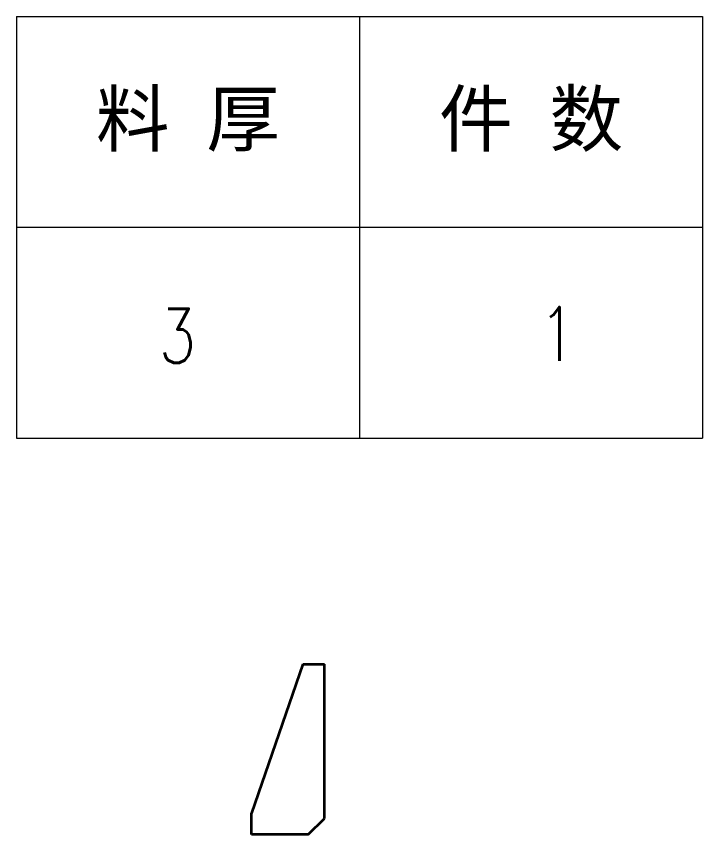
# Model space of a CAD drawing. Header units: millimetres. Extents: x 157477 to 225565, y -101889 to -80453.
# Drawn here: x 157707.5 to 157834.5, y -80610.8 to -80459.5 of the extents above; entities that cross this region are included whole.
import ezdxf
from ezdxf.enums import TextEntityAlignment as Align

# ---------------------------------------------------------------- set-up
doc = ezdxf.new("R2010")
doc.units = ezdxf.units.MM
doc.header["$LTSCALE"] = 0.5
doc.layers.add('标注线', color=3, linetype='Continuous', lineweight=18)
doc.styles.add('DIM', font='romans.shx', dxfattribs={"width": 0.8, "bigfont": 'bigfont.shx'})

# ---------------------------------------------------------------- blocks, each defined once
blk = doc.blocks.new('*T54')
at = {"color": 0, "linetype": 'ByBlock', "lineweight": -2, "transparency": 16777216}
for p, q in [((0, 0), (127, 0)), ((0, 0), (0, -78)), ((63.5, 0), (63.5, -78)), ((127, 0), (127, -78)), ((0, -39), (127, -39)), ((0, -78), (127, -78))]:
    blk.add_line(p, q, dxfattribs=at)
at = {"color": 0, "transparency": 16777216, "char_height": 10, "width": 60.5, "attachment_point": 5}
for s, insert in [('{\\fSimSun|b0|i0|c134|p2;料 厚}', (31.75, -19.5)), ('{\\fSimSun|b0|i0|c134|p2;件 数}', (95.25, -19.5))]:
    blk.add_mtext(s, dxfattribs=dict(at, insert=insert))
blk = doc.blocks.new('拆图参数')
blk.add_blockref('*T54', (-63.5, 78))
at = {"style": 'DIM', "width": 0.8}
blk.add_attdef('1', text='', height=10, dxfattribs=at).set_placement((36.65, 19.27), align=Align.MIDDLE_CENTER)
blk.add_attdef('6', text='', height=10, dxfattribs=at).set_placement((-37.13, 18.91), align=Align.MIDDLE_LEFT)

msp = doc.modelspace()

# ---------------------------------------------------------------- linework, layer by layer
at = {"color": 7, "lineweight": 35}
for p, q in [((157760.503, -80579.309), (157751.003, -80606.809)), ((157760.503, -80579.309), (157764.503, -80579.309)), ((157764.503, -80607.809), (157764.503, -80579.309)), ((157751.003, -80610.809), (157751.003, -80606.809)), ((157761.503, -80610.809), (157764.503, -80607.809)), ((157761.503, -80610.809), (157751.003, -80610.809))]:
    msp.add_line(p, q, dxfattribs=at)

# ---------------------------------------------------------------- block references
at = {"layer": '标注线'}
msp.add_blockref('拆图参数', (157770.979, -80537.469), dxfattribs=at).add_auto_attribs({'1': '1', '6': '3'})

doc.saveas('drawing.dxf')
